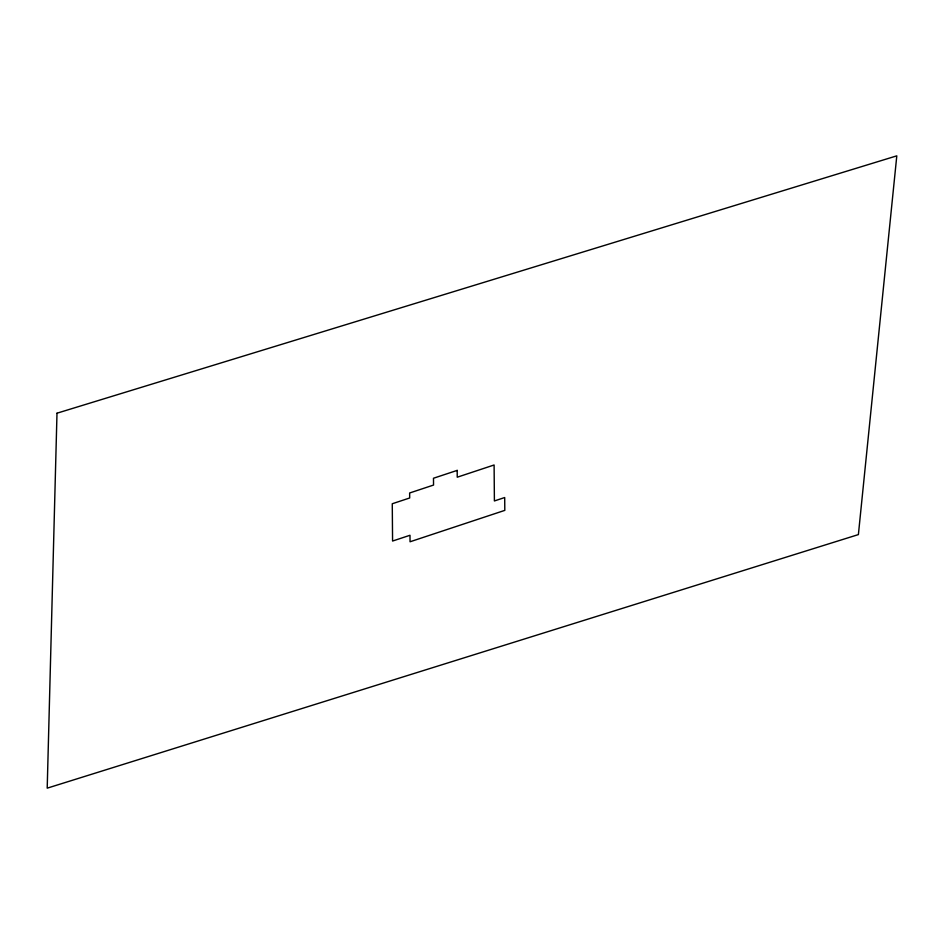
<?xml version="1.0" encoding="UTF-8"?>
<svg xmlns="http://www.w3.org/2000/svg" width="944" height="944" viewBox="0 0 944 944"><rect width="100%" height="100%" fill="white"/><g stroke="black" fill="none" stroke-linecap="round" stroke-linejoin="round"><path stroke-width="1.42" d="M56.994 413.201L47.2 788.157L858.391 534.587L896.8 155.843L56.994 413.201M457.179 470.395L433.485 478.242L433.544 485.063L409.649 492.98L409.684 497.984L392.267 503.754L392.574 541.042L409.991 535.272L410.05 541.773L504.804 510.374L504.698 497.535L494.396 500.957L494.101 464.991L457.238 477.204L457.179 470.395"/></g></svg>
